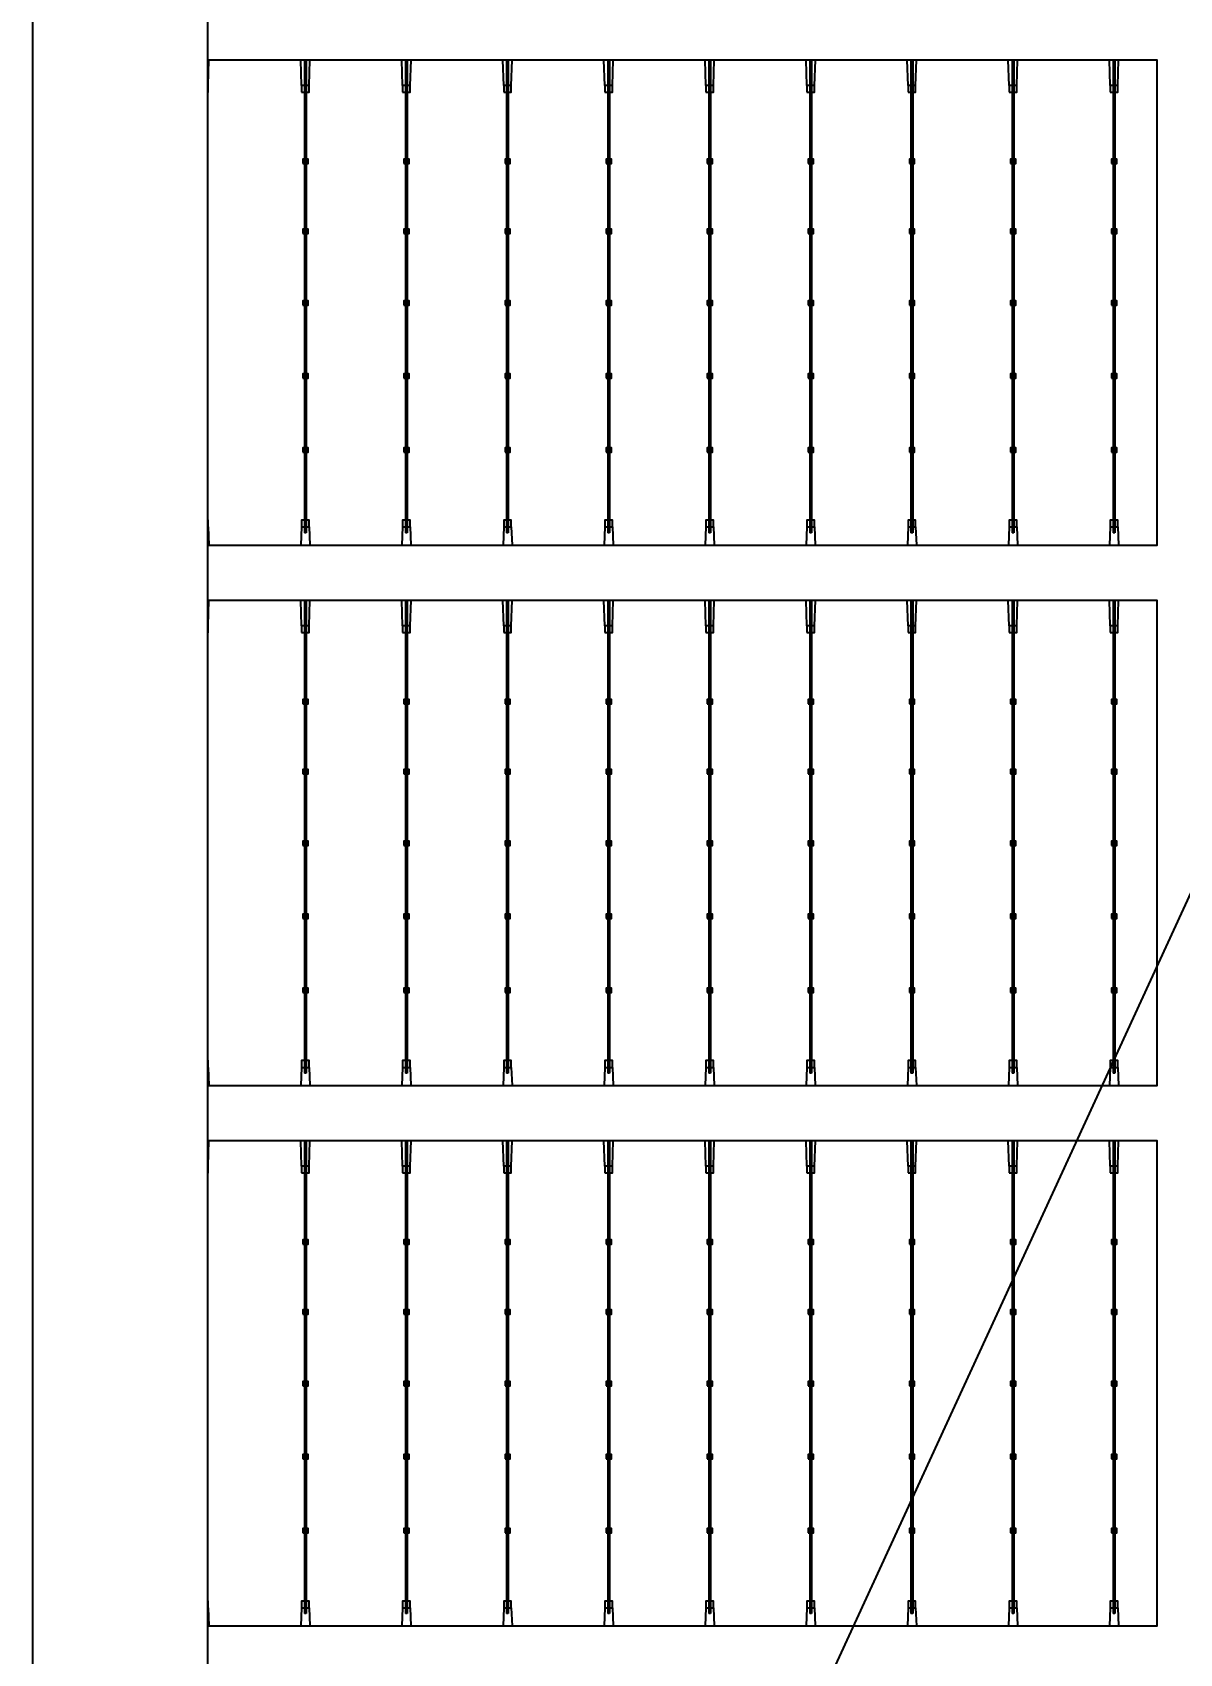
# Model space of a CAD drawing. Header units: millimetres. Extents: x 10297564 to 11610295, y -9287743 to -8409454.
# Drawn here: x 10423427 to 10426165, y -9103410 to -9099539 of the extents above; entities that cross this region are included whole.
import ezdxf

# ---------------------------------------------------------------- set-up
doc = ezdxf.new("R2010")
doc.units = ezdxf.units.MM
doc.header["$LTSCALE"] = 100
doc.layers.add('E1', color=1, linetype='Continuous')
doc.layers.add('Outline', color=5, linetype='Continuous', lineweight=25)
doc.styles.add('HL-S1', font='DotumChe.ttf')
doc.styles.add('MG', font='malgun.ttf')
doc.dimstyles.new('HL-100', dxfattribs={"dimscale": 100, "dimtxt": 3, "dimasz": 4, "dimexe": 2, "dimexo": 2, "dimgap": 1, "dimtad": 1, "dimdec": 0, "dimzin": 0, "dimlunit": 6, "dimtxsty": 'HL-S1', "dimblk": 'DOTSMALL', "dimcen": 4, "dimdle": 2, "dimclrd": 256, "dimclre": 256, "dimclrt": 4, "dimazin": 0, "dimtfac": 1, "dimtdec": 0, "dimtix": 1, "dimtmove": 2, "dimatfit": 3, "dimldrblk": 'DOTSMALL', "dimfxl": 1.5, "dimtolj": 1, "dimtzin": 0, "dimlwd": -1, "dimlwe": -1, "dimarcsym": 0})

# ---------------------------------------------------------------- blocks, each defined once
blk = doc.blocks.new('*D75')
at = {"layer": 'defpoints', "color": 0, "transparency": 16777216}
for p in [(10439230.2, -9073249.8), (10439230.2, -9073249.8), (10423426.7, -9107604.7)]:
    blk.add_point(p, dxfattribs=at)
at = {"layer": 'E1', "color": 1, "transparency": 16777216}
for p, q in [((10439593.6, -9073417), (10439593.6, -9073417)), ((10423593.8, -9107241.3), (10439063, -9073613.2)), ((10423790.1, -9107771.8), (10423790.1, -9107771.8))]:
    blk.add_line(p, q, dxfattribs=at)
for points in [[(10439002.4, -9073585.4), (10439123.6, -9073641.1), (10439230.2, -9073249.8)], [(10423533.3, -9107213.4), (10423654.4, -9107269.1), (10423426.7, -9107604.7)]]:
    blk.add_solid(points, dxfattribs=at)
at = {"layer": 'E1', "color": 7, "transparency": 16777216, "insert": (10430911.1, -9090235.3), "char_height": 500, "attachment_point": 5, "rotation": 65.2972, "style": 'MG'}
blk.add_mtext('\\A1;2711.1', dxfattribs=at)
blk = doc.blocks.new('_DotSmall')
at = {"color": 0, "linetype": 'ByBlock', "const_width": 0.5}
blk.add_lwpolyline([(-0.0625, 0, 1), (0.0625, 0, 1)], format="xyb", close=True, dxfattribs=at)

msp = doc.modelspace()

# ---------------------------------------------------------------- hatches: boundary and pattern name
at = {"true_color": 0x939598}
h = msp.add_hatch(color=252, dxfattribs=at)
h.dxf.hatch_style = 1
h.paths.add_polyline_path([(10424080.1, -9099605.2), (10424076.1, -9099605.2), (10424076.1, -9100733.7), (10424080.1, -9100733.7)])
h = msp.add_hatch(color=252, dxfattribs=at)
h.dxf.hatch_style = 1
h.paths.add_polyline_path([(10424321.4, -9099605.2), (10424317.4, -9099605.2), (10424317.4, -9100733.7), (10424321.4, -9100733.7)])
h = msp.add_hatch(color=252, dxfattribs=at)
h.dxf.hatch_style = 1
h.paths.add_polyline_path([(10424562.7, -9099605.2), (10424558.7, -9099605.2), (10424558.7, -9100733.7), (10424562.7, -9100733.7)])
h = msp.add_hatch(color=252, dxfattribs=at)
h.dxf.hatch_style = 1
h.paths.add_polyline_path([(10424804.1, -9099605.2), (10424800, -9099605.2), (10424800, -9100733.7), (10424804.1, -9100733.7)])
h = msp.add_hatch(color=252, dxfattribs=at)
h.dxf.hatch_style = 1
h.paths.add_polyline_path([(10425045.4, -9099605.2), (10425041.3, -9099605.2), (10425041.3, -9100733.7), (10425045.4, -9100733.7)])
h = msp.add_hatch(color=252, dxfattribs=at)
h.dxf.hatch_style = 1
h.paths.add_polyline_path([(10425286.7, -9099605.2), (10425282.6, -9099605.2), (10425282.6, -9100733.7), (10425286.7, -9100733.7)])
h = msp.add_hatch(color=252, dxfattribs=at)
h.dxf.hatch_style = 1
h.paths.add_polyline_path([(10425528, -9099605.2), (10425523.9, -9099605.2), (10425523.9, -9100733.7), (10425528, -9100733.7)])
h = msp.add_hatch(color=252, dxfattribs=at)
h.dxf.hatch_style = 1
h.paths.add_polyline_path([(10425769.3, -9099605.2), (10425765.2, -9099605.2), (10425765.2, -9100733.7), (10425769.3, -9100733.7)])
h = msp.add_hatch(color=252, dxfattribs=at)
h.dxf.hatch_style = 1
h.paths.add_polyline_path([(10426010.6, -9099605.2), (10426006.5, -9099605.2), (10426006.5, -9100733.7), (10426010.6, -9100733.7)])
h = msp.add_hatch(color=252, dxfattribs=at)
h.dxf.hatch_style = 1
h.paths.add_polyline_path([(10424080.1, -9100895.5), (10424076.1, -9100895.5), (10424076.1, -9102023.9), (10424080.1, -9102023.9)])
h = msp.add_hatch(color=252, dxfattribs=at)
h.dxf.hatch_style = 1
h.paths.add_polyline_path([(10424321.4, -9100895.5), (10424317.4, -9100895.5), (10424317.4, -9102023.9), (10424321.4, -9102023.9)])
h = msp.add_hatch(color=252, dxfattribs=at)
h.dxf.hatch_style = 1
h.paths.add_polyline_path([(10424562.7, -9100895.5), (10424558.7, -9100895.5), (10424558.7, -9102023.9), (10424562.7, -9102023.9)])
h = msp.add_hatch(color=252, dxfattribs=at)
h.dxf.hatch_style = 1
h.paths.add_polyline_path([(10424804.1, -9100895.5), (10424800, -9100895.5), (10424800, -9102023.9), (10424804.1, -9102023.9)])
h = msp.add_hatch(color=252, dxfattribs=at)
h.dxf.hatch_style = 1
h.paths.add_polyline_path([(10425045.4, -9100895.5), (10425041.3, -9100895.5), (10425041.3, -9102023.9), (10425045.4, -9102023.9)])
h = msp.add_hatch(color=252, dxfattribs=at)
h.dxf.hatch_style = 1
h.paths.add_polyline_path([(10425286.7, -9100895.5), (10425282.6, -9100895.5), (10425282.6, -9102023.9), (10425286.7, -9102023.9)])
h = msp.add_hatch(color=252, dxfattribs=at)
h.dxf.hatch_style = 1
h.paths.add_polyline_path([(10425528, -9100895.5), (10425523.9, -9100895.5), (10425523.9, -9102023.9), (10425528, -9102023.9)])
h = msp.add_hatch(color=252, dxfattribs=at)
h.dxf.hatch_style = 1
h.paths.add_polyline_path([(10425769.3, -9100895.5), (10425765.2, -9100895.5), (10425765.2, -9102023.9), (10425769.3, -9102023.9)])
h = msp.add_hatch(color=252, dxfattribs=at)
h.dxf.hatch_style = 1
h.paths.add_polyline_path([(10426010.6, -9100895.5), (10426006.5, -9100895.5), (10426006.5, -9102023.9), (10426010.6, -9102023.9)])
h = msp.add_hatch(color=252, dxfattribs=at)
h.dxf.hatch_style = 1
h.paths.add_polyline_path([(10424080.1, -9102185.7), (10424076.1, -9102185.7), (10424076.1, -9103314.1), (10424080.1, -9103314.1)])
h = msp.add_hatch(color=252, dxfattribs=at)
h.dxf.hatch_style = 1
h.paths.add_polyline_path([(10424321.4, -9102185.7), (10424317.4, -9102185.7), (10424317.4, -9103314.1), (10424321.4, -9103314.1)])
h = msp.add_hatch(color=252, dxfattribs=at)
h.dxf.hatch_style = 1
h.paths.add_polyline_path([(10424562.7, -9102185.7), (10424558.7, -9102185.7), (10424558.7, -9103314.1), (10424562.7, -9103314.1)])
h = msp.add_hatch(color=252, dxfattribs=at)
h.dxf.hatch_style = 1
h.paths.add_polyline_path([(10424804.1, -9102185.7), (10424800, -9102185.7), (10424800, -9103314.1), (10424804.1, -9103314.1)])
h = msp.add_hatch(color=252, dxfattribs=at)
h.dxf.hatch_style = 1
h.paths.add_polyline_path([(10425045.4, -9102185.7), (10425041.3, -9102185.7), (10425041.3, -9103314.1), (10425045.4, -9103314.1)])
h = msp.add_hatch(color=252, dxfattribs=at)
h.dxf.hatch_style = 1
h.paths.add_polyline_path([(10425286.7, -9102185.7), (10425282.6, -9102185.7), (10425282.6, -9103314.1), (10425286.7, -9103314.1)])
h = msp.add_hatch(color=252, dxfattribs=at)
h.dxf.hatch_style = 1
h.paths.add_polyline_path([(10425528, -9102185.7), (10425523.9, -9102185.7), (10425523.9, -9103314.1), (10425528, -9103314.1)])
h = msp.add_hatch(color=252, dxfattribs=at)
h.dxf.hatch_style = 1
h.paths.add_polyline_path([(10425769.3, -9102185.7), (10425765.2, -9102185.7), (10425765.2, -9103314.1), (10425769.3, -9103314.1)])
h = msp.add_hatch(color=252, dxfattribs=at)
h.dxf.hatch_style = 1
h.paths.add_polyline_path([(10426010.6, -9102185.7), (10426006.5, -9102185.7), (10426006.5, -9103314.1), (10426010.6, -9103314.1)])

# ---------------------------------------------------------------- linework, layer by layer
for p, q in [((10423426.7, -9073235.9), (10423426.7, -9107604.7)), ((10423845.1, -9106731.9), (10423845.1, -9074108.7)), ((10423845.9, -9099665.5), (10423847.8, -9099605.2)), ((10424069, -9099665.5), (10424067.1, -9099605.2)), ((10424076.1, -9099605.2), (10424076.1, -9100733.7)), ((10424080.1, -9099605.2), (10424080.1, -9100733.7)), ((10424087.2, -9099665.5), (10424089.1, -9099605.2)), ((10424310.4, -9099665.5), (10424308.4, -9099605.2)), ((10424317.4, -9099605.2), (10424317.4, -9100733.7)), ((10424321.4, -9099605.2), (10424321.4, -9100733.7)), ((10424328.5, -9099665.5), (10424330.5, -9099605.2)), ((10424551.7, -9099665.5), (10424549.7, -9099605.2)), ((10424558.7, -9099605.2), (10424558.7, -9100733.7)), ((10424562.7, -9099605.2), (10424562.7, -9100733.7)), ((10424569.8, -9099665.5), (10424571.8, -9099605.2)), ((10424793, -9099665.5), (10424791, -9099605.2)), ((10424800, -9099605.2), (10424800, -9100733.7)), ((10424804.1, -9099605.2), (10424804.1, -9100733.7)), ((10424811.1, -9099665.5), (10424813.1, -9099605.2)), ((10425034.3, -9099665.5), (10425032.3, -9099605.2)), ((10425041.3, -9099605.2), (10425041.3, -9100733.7)), ((10425045.4, -9099605.2), (10425045.4, -9100733.7)), ((10425052.4, -9099665.5), (10425054.4, -9099605.2)), ((10425275.6, -9099665.5), (10425273.6, -9099605.2)), ((10425282.6, -9099605.2), (10425282.6, -9100733.7)), ((10425286.7, -9099605.2), (10425286.7, -9100733.7)), ((10425293.7, -9099665.5), (10425295.7, -9099605.2)), ((10425516.9, -9099665.5), (10425514.9, -9099605.2)), ((10425523.9, -9099605.2), (10425523.9, -9100733.7)), ((10425528, -9099605.2), (10425528, -9100733.7)), ((10425535, -9099665.5), (10425537, -9099605.2)), ((10425758.2, -9099665.5), (10425756.2, -9099605.2)), ((10425765.2, -9099605.2), (10425765.2, -9100733.7)), ((10425769.3, -9099605.2), (10425769.3, -9100733.7)), ((10425776.3, -9099665.5), (10425778.3, -9099605.2)), ((10425999.5, -9099665.5), (10425997.5, -9099605.2)), ((10426006.5, -9099605.2), (10426006.5, -9100733.7)), ((10426010.6, -9099605.2), (10426010.6, -9100733.7)), ((10426017.6, -9099665.5), (10426019.6, -9099605.2)), ((10424077.7, -9099666.2), (10424077.7, -9100008.5)), ((10424078.5, -9099666.2), (10424078.5, -9100008.5)), ((10424319, -9099666.2), (10424319, -9100179.8)), ((10424319.8, -9099666.2), (10424319.8, -9100179.8)), ((10424560.3, -9099666.2), (10424560.3, -9100179.8)), ((10424561.1, -9099666.2), (10424561.1, -9100179.8)), ((10424801.6, -9099666.2), (10424801.6, -9100179.8)), ((10424802.5, -9099666.2), (10424802.5, -9100179.8)), ((10425042.9, -9099666.2), (10425042.9, -9100179.8)), ((10425043.8, -9099666.2), (10425043.8, -9100179.8)), ((10425284.2, -9099666.2), (10425284.2, -9100179.8)), ((10425285.1, -9099666.2), (10425285.1, -9100179.8)), ((10425525.5, -9099666.2), (10425525.5, -9100179.8)), ((10425526.4, -9099666.2), (10425526.4, -9100179.8)), ((10425766.8, -9099666.2), (10425766.8, -9100179.8)), ((10425767.7, -9099666.2), (10425767.7, -9100179.8)), ((10426008.1, -9099666.2), (10426008.1, -9100179.8)), ((10426009, -9099666.2), (10426009, -9100179.8)), ((10424077.7, -9100019), (10424077.7, -9100179.8)), ((10424078.5, -9100019), (10424078.5, -9100179.8)), ((10424077.7, -9100190.3), (10424077.7, -9100530.8)), ((10424078.5, -9100190.3), (10424078.5, -9100530.8)), ((10424319, -9100190.3), (10424319, -9100530.8)), ((10424319.8, -9100190.3), (10424319.8, -9100530.8)), ((10424560.3, -9100190.3), (10424560.3, -9100530.8)), ((10424561.1, -9100190.3), (10424561.1, -9100530.8)), ((10424801.6, -9100190.3), (10424801.6, -9100530.8)), ((10424802.5, -9100190.3), (10424802.5, -9100530.8)), ((10425042.9, -9100190.3), (10425042.9, -9100530.8)), ((10425043.8, -9100190.3), (10425043.8, -9100530.8)), ((10425284.2, -9100190.3), (10425284.2, -9100530.8)), ((10425285.1, -9100190.3), (10425285.1, -9100530.8)), ((10425525.5, -9100190.3), (10425525.5, -9100530.8)), ((10425526.4, -9100190.3), (10425526.4, -9100530.8)), ((10425766.8, -9100190.3), (10425766.8, -9100530.8)), ((10425767.7, -9100190.3), (10425767.7, -9100530.8)), ((10426008.1, -9100190.3), (10426008.1, -9100530.8)), ((10426009, -9100190.3), (10426009, -9100530.8)), ((10424077.7, -9100541.2), (10424077.7, -9100703.7)), ((10424078.5, -9100541.2), (10424078.5, -9100703.7)), ((10424319, -9100541.2), (10424319, -9100703.7)), ((10424319.8, -9100541.2), (10424319.8, -9100703.7)), ((10424560.3, -9100541.2), (10424560.3, -9100703.7)), ((10424561.1, -9100541.2), (10424561.1, -9100703.7)), ((10424801.6, -9100541.2), (10424801.6, -9100703.7)), ((10424802.5, -9100541.2), (10424802.5, -9100703.7)), ((10425042.9, -9100541.2), (10425042.9, -9100703.7)), ((10425043.8, -9100541.2), (10425043.8, -9100703.7)), ((10425284.2, -9100541.2), (10425284.2, -9100703.7)), ((10425285.1, -9100541.2), (10425285.1, -9100703.7)), ((10425525.5, -9100541.2), (10425525.5, -9100703.7)), ((10425526.4, -9100541.2), (10425526.4, -9100703.7)), ((10425766.8, -9100541.2), (10425766.8, -9100703.7)), ((10425767.7, -9100541.2), (10425767.7, -9100703.7)), ((10426008.1, -9100541.2), (10426008.1, -9100703.7)), ((10426009, -9100541.2), (10426009, -9100703.7)), ((10423845.9, -9100719.8), (10423847.6, -9100763)), ((10424069, -9100719.8), (10424067.4, -9100763)), ((10424087.2, -9100719.8), (10424088.9, -9100763)), ((10424310.4, -9100719.8), (10424308.7, -9100763)), ((10424328.5, -9100719.8), (10424330.2, -9100763)), ((10424551.7, -9100719.8), (10424550, -9100763)), ((10424569.8, -9100719.8), (10424571.5, -9100763)), ((10424793, -9100719.8), (10424791.3, -9100763)), ((10424811.1, -9100719.8), (10424812.8, -9100763)), ((10425034.3, -9100719.8), (10425032.6, -9100763)), ((10425052.4, -9100719.8), (10425054.1, -9100763)), ((10425275.6, -9100719.8), (10425273.9, -9100763)), ((10425293.7, -9100719.8), (10425295.4, -9100763)), ((10425516.9, -9100719.8), (10425515.2, -9100763)), ((10425535, -9100719.8), (10425536.7, -9100763)), ((10425758.2, -9100719.8), (10425756.5, -9100763)), ((10425776.3, -9100719.8), (10425778, -9100763)), ((10425999.5, -9100719.8), (10425997.8, -9100763)), ((10426017.6, -9100719.8), (10426019.3, -9100763)), ((10424080.1, -9100733.7), (10424076.1, -9100733.7)), ((10424321.4, -9100733.7), (10424317.4, -9100733.7)), ((10424562.7, -9100733.7), (10424558.7, -9100733.7)), ((10424804.1, -9100733.7), (10424800, -9100733.7)), ((10425045.4, -9100733.7), (10425041.3, -9100733.7)), ((10425286.7, -9100733.7), (10425282.6, -9100733.7)), ((10425528, -9100733.7), (10425523.9, -9100733.7)), ((10425769.3, -9100733.7), (10425765.2, -9100733.7)), ((10426010.6, -9100733.7), (10426006.5, -9100733.7)), ((10423845.9, -9100955.8), (10423847.8, -9100895.5)), ((10424069, -9100955.8), (10424067.1, -9100895.5)), ((10424076.1, -9100895.5), (10424076.1, -9102023.9)), ((10424080.1, -9100895.5), (10424080.1, -9102023.9)), ((10424087.2, -9100955.8), (10424089.1, -9100895.5)), ((10424310.4, -9100955.8), (10424308.4, -9100895.5)), ((10424317.4, -9100895.5), (10424317.4, -9102023.9)), ((10424321.4, -9100895.5), (10424321.4, -9102023.9)), ((10424328.5, -9100955.8), (10424330.5, -9100895.5)), ((10424551.7, -9100955.8), (10424549.7, -9100895.5)), ((10424558.7, -9100895.5), (10424558.7, -9102023.9)), ((10424562.7, -9100895.5), (10424562.7, -9102023.9)), ((10424569.8, -9100955.8), (10424571.8, -9100895.5)), ((10424793, -9100955.8), (10424791, -9100895.5)), ((10424800, -9100895.5), (10424800, -9102023.9)), ((10424804.1, -9100895.5), (10424804.1, -9102023.9)), ((10424811.1, -9100955.8), (10424813.1, -9100895.5)), ((10425034.3, -9100955.8), (10425032.3, -9100895.5)), ((10425041.3, -9100895.5), (10425041.3, -9102023.9)), ((10425045.4, -9100895.5), (10425045.4, -9102023.9)), ((10425052.4, -9100955.8), (10425054.4, -9100895.5)), ((10425275.6, -9100955.8), (10425273.6, -9100895.5)), ((10425282.6, -9100895.5), (10425282.6, -9102023.9)), ((10425286.7, -9100895.5), (10425286.7, -9102023.9)), ((10425293.7, -9100955.8), (10425295.7, -9100895.5)), ((10425516.9, -9100955.8), (10425514.9, -9100895.5)), ((10425523.9, -9100895.5), (10425523.9, -9102023.9)), ((10425528, -9100895.5), (10425528, -9102023.9)), ((10425535, -9100955.8), (10425537, -9100895.5)), ((10425758.2, -9100955.8), (10425756.2, -9100895.5)), ((10425765.2, -9100895.5), (10425765.2, -9102023.9)), ((10425769.3, -9100895.5), (10425769.3, -9102023.9)), ((10425776.3, -9100955.8), (10425778.3, -9100895.5)), ((10425999.5, -9100955.8), (10425997.5, -9100895.5)), ((10426006.5, -9100895.5), (10426006.5, -9102023.9)), ((10426010.6, -9100895.5), (10426010.6, -9102023.9)), ((10426017.6, -9100955.8), (10426019.6, -9100895.5)), ((10424077.7, -9100956.5), (10424077.7, -9101298.7)), ((10424078.5, -9100956.5), (10424078.5, -9101298.7)), ((10424319, -9100956.5), (10424319, -9101470)), ((10424319.8, -9100956.5), (10424319.8, -9101470)), ((10424560.3, -9100956.5), (10424560.3, -9101470)), ((10424561.1, -9100956.5), (10424561.1, -9101470)), ((10424801.6, -9100956.5), (10424801.6, -9101470)), ((10424802.5, -9100956.5), (10424802.5, -9101470)), ((10425042.9, -9100956.5), (10425042.9, -9101470)), ((10425043.8, -9100956.5), (10425043.8, -9101470)), ((10425284.2, -9100956.5), (10425284.2, -9101470)), ((10425285.1, -9100956.5), (10425285.1, -9101470)), ((10425525.5, -9100956.5), (10425525.5, -9101470)), ((10425526.4, -9100956.5), (10425526.4, -9101470)), ((10425766.8, -9100956.5), (10425766.8, -9101470)), ((10425767.7, -9100956.5), (10425767.7, -9101470)), ((10426008.1, -9100956.5), (10426008.1, -9101470)), ((10426009, -9100956.5), (10426009, -9101470)), ((10424077.7, -9101309.2), (10424077.7, -9101470)), ((10424078.5, -9101309.2), (10424078.5, -9101470)), ((10424077.7, -9101480.5), (10424077.7, -9101821)), ((10424078.5, -9101480.5), (10424078.5, -9101821)), ((10424319, -9101480.5), (10424319, -9101821)), ((10424319.8, -9101480.5), (10424319.8, -9101821)), ((10424560.3, -9101480.5), (10424560.3, -9101821)), ((10424561.1, -9101480.5), (10424561.1, -9101821)), ((10424801.6, -9101480.5), (10424801.6, -9101821)), ((10424802.5, -9101480.5), (10424802.5, -9101821)), ((10425042.9, -9101480.5), (10425042.9, -9101821)), ((10425043.8, -9101480.5), (10425043.8, -9101821)), ((10425284.2, -9101480.5), (10425284.2, -9101821)), ((10425285.1, -9101480.5), (10425285.1, -9101821)), ((10425525.5, -9101480.5), (10425525.5, -9101821)), ((10425526.4, -9101480.5), (10425526.4, -9101821)), ((10425766.8, -9101480.5), (10425766.8, -9101821)), ((10425767.7, -9101480.5), (10425767.7, -9101821)), ((10426008.1, -9101480.5), (10426008.1, -9101821)), ((10426009, -9101480.5), (10426009, -9101821)), ((10424077.7, -9101831.4), (10424077.7, -9101993.9)), ((10424078.5, -9101831.4), (10424078.5, -9101993.9)), ((10424319, -9101831.4), (10424319, -9101993.9)), ((10424319.8, -9101831.4), (10424319.8, -9101993.9)), ((10424560.3, -9101831.4), (10424560.3, -9101993.9)), ((10424561.1, -9101831.4), (10424561.1, -9101993.9)), ((10424801.6, -9101831.4), (10424801.6, -9101993.9)), ((10424802.5, -9101831.4), (10424802.5, -9101993.9)), ((10425042.9, -9101831.4), (10425042.9, -9101993.9)), ((10425043.8, -9101831.4), (10425043.8, -9101993.9)), ((10425284.2, -9101831.4), (10425284.2, -9101993.9)), ((10425285.1, -9101831.4), (10425285.1, -9101993.9)), ((10425525.5, -9101831.4), (10425525.5, -9101993.9)), ((10425526.4, -9101831.4), (10425526.4, -9101993.9)), ((10425766.8, -9101831.4), (10425766.8, -9101993.9)), ((10425767.7, -9101831.4), (10425767.7, -9101993.9)), ((10426008.1, -9101831.4), (10426008.1, -9101993.9)), ((10426009, -9101831.4), (10426009, -9101993.9)), ((10423845.9, -9102010), (10423847.6, -9102053.2)), ((10424069, -9102010), (10424067.4, -9102053.2)), ((10424080.1, -9102023.9), (10424076.1, -9102023.9)), ((10424087.2, -9102010), (10424088.9, -9102053.2)), ((10424310.4, -9102010), (10424308.7, -9102053.2)), ((10424321.4, -9102023.9), (10424317.4, -9102023.9)), ((10424328.5, -9102010), (10424330.2, -9102053.2)), ((10424551.7, -9102010), (10424550, -9102053.2)), ((10424562.7, -9102023.9), (10424558.7, -9102023.9)), ((10424569.8, -9102010), (10424571.5, -9102053.2)), ((10424793, -9102010), (10424791.3, -9102053.2)), ((10424804.1, -9102023.9), (10424800, -9102023.9)), ((10424811.1, -9102010), (10424812.8, -9102053.2)), ((10425034.3, -9102010), (10425032.6, -9102053.2)), ((10425045.4, -9102023.9), (10425041.3, -9102023.9)), ((10425052.4, -9102010), (10425054.1, -9102053.2)), ((10425275.6, -9102010), (10425273.9, -9102053.2)), ((10425286.7, -9102023.9), (10425282.6, -9102023.9)), ((10425293.7, -9102010), (10425295.4, -9102053.2)), ((10425516.9, -9102010), (10425515.2, -9102053.2)), ((10425528, -9102023.9), (10425523.9, -9102023.9)), ((10425535, -9102010), (10425536.7, -9102053.2)), ((10425758.2, -9102010), (10425756.5, -9102053.2)), ((10425769.3, -9102023.9), (10425765.2, -9102023.9)), ((10425776.3, -9102010), (10425778, -9102053.2)), ((10425999.5, -9102010), (10425997.8, -9102053.2)), ((10426010.6, -9102023.9), (10426006.5, -9102023.9)), ((10426017.6, -9102010), (10426019.3, -9102053.2)), ((10423845.9, -9102246), (10423847.8, -9102185.7)), ((10424069, -9102246), (10424067.1, -9102185.7)), ((10424076.1, -9102185.7), (10424076.1, -9103314.1)), ((10424080.1, -9102185.7), (10424080.1, -9103314.1)), ((10424087.2, -9102246), (10424089.1, -9102185.7)), ((10424310.4, -9102246), (10424308.4, -9102185.7)), ((10424317.4, -9102185.7), (10424317.4, -9103314.1)), ((10424321.4, -9102185.7), (10424321.4, -9103314.1)), ((10424328.5, -9102246), (10424330.5, -9102185.7)), ((10424551.7, -9102246), (10424549.7, -9102185.7)), ((10424558.7, -9102185.7), (10424558.7, -9103314.1)), ((10424562.7, -9102185.7), (10424562.7, -9103314.1)), ((10424569.8, -9102246), (10424571.8, -9102185.7)), ((10424793, -9102246), (10424791, -9102185.7)), ((10424800, -9102185.7), (10424800, -9103314.1)), ((10424804.1, -9102185.7), (10424804.1, -9103314.1)), ((10424811.1, -9102246), (10424813.1, -9102185.7)), ((10425034.3, -9102246), (10425032.3, -9102185.7)), ((10425041.3, -9102185.7), (10425041.3, -9103314.1)), ((10425045.4, -9102185.7), (10425045.4, -9103314.1)), ((10425052.4, -9102246), (10425054.4, -9102185.7)), ((10425275.6, -9102246), (10425273.6, -9102185.7)), ((10425282.6, -9102185.7), (10425282.6, -9103314.1)), ((10425286.7, -9102185.7), (10425286.7, -9103314.1)), ((10425293.7, -9102246), (10425295.7, -9102185.7)), ((10425516.9, -9102246), (10425514.9, -9102185.7)), ((10425523.9, -9102185.7), (10425523.9, -9103314.1)), ((10425528, -9102185.7), (10425528, -9103314.1)), ((10425535, -9102246), (10425537, -9102185.7)), ((10425758.2, -9102246), (10425756.2, -9102185.7)), ((10425765.2, -9102185.7), (10425765.2, -9103314.1)), ((10425769.3, -9102185.7), (10425769.3, -9103314.1)), ((10425776.3, -9102246), (10425778.3, -9102185.7)), ((10425999.5, -9102246), (10425997.5, -9102185.7)), ((10426006.5, -9102185.7), (10426006.5, -9103314.1)), ((10426010.6, -9102185.7), (10426010.6, -9103314.1)), ((10426017.6, -9102246), (10426019.6, -9102185.7)), ((10424077.7, -9102246.7), (10424077.7, -9102589)), ((10424078.5, -9102246.7), (10424078.5, -9102589)), ((10424319, -9102246.7), (10424319, -9102760.3)), ((10424319.8, -9102246.7), (10424319.8, -9102760.3)), ((10424560.3, -9102246.7), (10424560.3, -9102760.3)), ((10424561.1, -9102246.7), (10424561.1, -9102760.3)), ((10424801.6, -9102246.7), (10424801.6, -9102760.3)), ((10424802.5, -9102246.7), (10424802.5, -9102760.3)), ((10425042.9, -9102246.7), (10425042.9, -9102760.3)), ((10425043.8, -9102246.7), (10425043.8, -9102760.3)), ((10425284.2, -9102246.7), (10425284.2, -9102760.3)), ((10425285.1, -9102246.7), (10425285.1, -9102760.3)), ((10425525.5, -9102246.7), (10425525.5, -9102760.3)), ((10425526.4, -9102246.7), (10425526.4, -9102760.3)), ((10425766.8, -9102246.7), (10425766.8, -9102760.3)), ((10425767.7, -9102246.7), (10425767.7, -9102760.3)), ((10426008.1, -9102246.7), (10426008.1, -9102760.3)), ((10426009, -9102246.7), (10426009, -9102760.3)), ((10424077.7, -9102599.4), (10424077.7, -9102760.3)), ((10424078.5, -9102599.4), (10424078.5, -9102760.3)), ((10424077.7, -9102770.7), (10424077.7, -9103111.2)), ((10424078.5, -9102770.7), (10424078.5, -9103111.2)), ((10424319, -9102770.7), (10424319, -9103111.2)), ((10424319.8, -9102770.7), (10424319.8, -9103111.2)), ((10424560.3, -9102770.7), (10424560.3, -9103111.2)), ((10424561.1, -9102770.7), (10424561.1, -9103111.2)), ((10424801.6, -9102770.7), (10424801.6, -9103111.2)), ((10424802.5, -9102770.7), (10424802.5, -9103111.2)), ((10425042.9, -9102770.7), (10425042.9, -9103111.2)), ((10425043.8, -9102770.7), (10425043.8, -9103111.2)), ((10425284.2, -9102770.7), (10425284.2, -9103111.2)), ((10425285.1, -9102770.7), (10425285.1, -9103111.2)), ((10425525.5, -9102770.7), (10425525.5, -9103111.2)), ((10425526.4, -9102770.7), (10425526.4, -9103111.2)), ((10425766.8, -9102770.7), (10425766.8, -9103111.2)), ((10425767.7, -9102770.7), (10425767.7, -9103111.2)), ((10426008.1, -9102770.7), (10426008.1, -9103111.2)), ((10426009, -9102770.7), (10426009, -9103111.2)), ((10424077.7, -9103121.7), (10424077.7, -9103284.2)), ((10424078.5, -9103121.7), (10424078.5, -9103284.2)), ((10424319, -9103121.7), (10424319, -9103284.2)), ((10424319.8, -9103121.7), (10424319.8, -9103284.2)), ((10424560.3, -9103121.7), (10424560.3, -9103284.2)), ((10424561.1, -9103121.7), (10424561.1, -9103284.2)), ((10424801.6, -9103121.7), (10424801.6, -9103284.2)), ((10424802.5, -9103121.7), (10424802.5, -9103284.2)), ((10425042.9, -9103121.7), (10425042.9, -9103284.2)), ((10425043.8, -9103121.7), (10425043.8, -9103284.2)), ((10425284.2, -9103121.7), (10425284.2, -9103284.2)), ((10425285.1, -9103121.7), (10425285.1, -9103284.2)), ((10425525.5, -9103121.7), (10425525.5, -9103284.2)), ((10425526.4, -9103121.7), (10425526.4, -9103284.2)), ((10425766.8, -9103121.7), (10425766.8, -9103284.2)), ((10425767.7, -9103121.7), (10425767.7, -9103284.2)), ((10426008.1, -9103121.7), (10426008.1, -9103284.2)), ((10426009, -9103121.7), (10426009, -9103284.2)), ((10423845.9, -9103300.2), (10423847.6, -9103343.4)), ((10424069, -9103300.2), (10424067.4, -9103343.4)), ((10424080.1, -9103314.1), (10424076.1, -9103314.1)), ((10424087.2, -9103300.2), (10424088.9, -9103343.4)), ((10424310.4, -9103300.2), (10424308.7, -9103343.4)), ((10424321.4, -9103314.1), (10424317.4, -9103314.1)), ((10424328.5, -9103300.2), (10424330.2, -9103343.4)), ((10424551.7, -9103300.2), (10424550, -9103343.4)), ((10424562.7, -9103314.1), (10424558.7, -9103314.1)), ((10424569.8, -9103300.2), (10424571.5, -9103343.4)), ((10424793, -9103300.2), (10424791.3, -9103343.4)), ((10424804.1, -9103314.1), (10424800, -9103314.1)), ((10424811.1, -9103300.2), (10424812.8, -9103343.4)), ((10425034.3, -9103300.2), (10425032.6, -9103343.4)), ((10425045.4, -9103314.1), (10425041.3, -9103314.1)), ((10425052.4, -9103300.2), (10425054.1, -9103343.4)), ((10425275.6, -9103300.2), (10425273.9, -9103343.4)), ((10425286.7, -9103314.1), (10425282.6, -9103314.1)), ((10425293.7, -9103300.2), (10425295.4, -9103343.4)), ((10425516.9, -9103300.2), (10425515.2, -9103343.4)), ((10425528, -9103314.1), (10425523.9, -9103314.1)), ((10425535, -9103300.2), (10425536.7, -9103343.4)), ((10425758.2, -9103300.2), (10425756.5, -9103343.4)), ((10425769.3, -9103314.1), (10425765.2, -9103314.1)), ((10425776.3, -9103300.2), (10425778, -9103343.4)), ((10425999.5, -9103300.2), (10425997.8, -9103343.4)), ((10426010.6, -9103314.1), (10426006.5, -9103314.1)), ((10426017.6, -9103300.2), (10426019.3, -9103343.4))]:
    msp.add_line(p, q)
at = {"color": 4}
for points in [[(10423845.1, -9099681.6), (10423845.9, -9099681.6), (10423845.9, -9099665.5), (10423845.1, -9099665.5)], [(10423845.1, -9100719.8), (10423845.9, -9100719.8), (10423845.9, -9100703.7), (10423845.1, -9100703.7)], [(10423845.1, -9100971.8), (10423845.9, -9100971.8), (10423845.9, -9100955.8), (10423845.1, -9100955.8)], [(10423845.1, -9102010), (10423845.9, -9102010), (10423845.9, -9101993.9), (10423845.1, -9101993.9)], [(10423845.1, -9102262), (10423845.9, -9102262), (10423845.9, -9102246), (10423845.1, -9102246)], [(10423845.1, -9103300.2), (10423845.9, -9103300.2), (10423845.9, -9103284.2), (10423845.1, -9103284.2)]]:
    msp.add_lwpolyline(points, dxfattribs=at)
for points in [[(10424069, -9099681.6), (10424087.2, -9099681.6), (10424087.2, -9099665.5), (10424069, -9099665.5)], [(10424310.4, -9099681.6), (10424328.5, -9099681.6), (10424328.5, -9099665.5), (10424310.4, -9099665.5)], [(10424551.7, -9099681.6), (10424569.8, -9099681.6), (10424569.8, -9099665.5), (10424551.7, -9099665.5)], [(10424793, -9099681.6), (10424811.1, -9099681.6), (10424811.1, -9099665.5), (10424793, -9099665.5)], [(10425034.3, -9099681.6), (10425052.4, -9099681.6), (10425052.4, -9099665.5), (10425034.3, -9099665.5)], [(10425275.6, -9099681.6), (10425293.7, -9099681.6), (10425293.7, -9099665.5), (10425275.6, -9099665.5)], [(10425516.9, -9099681.6), (10425535, -9099681.6), (10425535, -9099665.5), (10425516.9, -9099665.5)], [(10425758.2, -9099681.6), (10425776.3, -9099681.6), (10425776.3, -9099665.5), (10425758.2, -9099665.5)], [(10425999.5, -9099681.6), (10426017.6, -9099681.6), (10426017.6, -9099665.5), (10425999.5, -9099665.5)], [(10424072.2, -9099851.9), (10424084.7, -9099851.9), (10424084.7, -9099841.4), (10424072.2, -9099841.4)], [(10424313.5, -9099851.9), (10424326, -9099851.9), (10424326, -9099841.4), (10424313.5, -9099841.4)], [(10424554.8, -9099851.9), (10424567.4, -9099851.9), (10424567.4, -9099841.4), (10424554.8, -9099841.4)], [(10424796.1, -9099851.9), (10424808.7, -9099851.9), (10424808.7, -9099841.4), (10424796.1, -9099841.4)], [(10425037.4, -9099851.9), (10425050, -9099851.9), (10425050, -9099841.4), (10425037.4, -9099841.4)], [(10425278.7, -9099851.9), (10425291.3, -9099851.9), (10425291.3, -9099841.4), (10425278.7, -9099841.4)], [(10425520, -9099851.9), (10425532.6, -9099851.9), (10425532.6, -9099841.4), (10425520, -9099841.4)], [(10425761.3, -9099851.9), (10425773.9, -9099851.9), (10425773.9, -9099841.4), (10425761.3, -9099841.4)], [(10426002.6, -9099851.9), (10426015.2, -9099851.9), (10426015.2, -9099841.4), (10426002.6, -9099841.4)], [(10424072.2, -9100019), (10424084.7, -9100019), (10424084.7, -9100008.5), (10424072.2, -9100008.5)], [(10424313.5, -9100019), (10424326, -9100019), (10424326, -9100008.5), (10424313.5, -9100008.5)], [(10424554.8, -9100019), (10424567.4, -9100019), (10424567.4, -9100008.5), (10424554.8, -9100008.5)], [(10424796.1, -9100019), (10424808.7, -9100019), (10424808.7, -9100008.5), (10424796.1, -9100008.5)], [(10425037.4, -9100019), (10425050, -9100019), (10425050, -9100008.5), (10425037.4, -9100008.5)], [(10425278.7, -9100019), (10425291.3, -9100019), (10425291.3, -9100008.5), (10425278.7, -9100008.5)], [(10425520, -9100019), (10425532.6, -9100019), (10425532.6, -9100008.5), (10425520, -9100008.5)], [(10425761.3, -9100019), (10425773.9, -9100019), (10425773.9, -9100008.5), (10425761.3, -9100008.5)], [(10426002.6, -9100019), (10426015.2, -9100019), (10426015.2, -9100008.5), (10426002.6, -9100008.5)], [(10424072.2, -9100190.3), (10424084.7, -9100190.3), (10424084.7, -9100179.8), (10424072.2, -9100179.8)], [(10424313.5, -9100190.3), (10424326, -9100190.3), (10424326, -9100179.8), (10424313.5, -9100179.8)], [(10424554.8, -9100190.3), (10424567.4, -9100190.3), (10424567.4, -9100179.8), (10424554.8, -9100179.8)], [(10424796.1, -9100190.3), (10424808.7, -9100190.3), (10424808.7, -9100179.8), (10424796.1, -9100179.8)], [(10425037.4, -9100190.3), (10425050, -9100190.3), (10425050, -9100179.8), (10425037.4, -9100179.8)], [(10425278.7, -9100190.3), (10425291.3, -9100190.3), (10425291.3, -9100179.8), (10425278.7, -9100179.8)], [(10425520, -9100190.3), (10425532.6, -9100190.3), (10425532.6, -9100179.8), (10425520, -9100179.8)], [(10425761.3, -9100190.3), (10425773.9, -9100190.3), (10425773.9, -9100179.8), (10425761.3, -9100179.8)], [(10426002.6, -9100190.3), (10426015.2, -9100190.3), (10426015.2, -9100179.8), (10426002.6, -9100179.8)], [(10424072.2, -9100364.3), (10424084.7, -9100364.3), (10424084.7, -9100353.9), (10424072.2, -9100353.9)], [(10424313.5, -9100364.3), (10424326, -9100364.3), (10424326, -9100353.9), (10424313.5, -9100353.9)], [(10424554.8, -9100364.3), (10424567.4, -9100364.3), (10424567.4, -9100353.9), (10424554.8, -9100353.9)], [(10424796.1, -9100364.3), (10424808.7, -9100364.3), (10424808.7, -9100353.9), (10424796.1, -9100353.9)], [(10425037.4, -9100364.3), (10425050, -9100364.3), (10425050, -9100353.9), (10425037.4, -9100353.9)], [(10425278.7, -9100364.3), (10425291.3, -9100364.3), (10425291.3, -9100353.9), (10425278.7, -9100353.9)], [(10425520, -9100364.3), (10425532.6, -9100364.3), (10425532.6, -9100353.9), (10425520, -9100353.9)], [(10425761.3, -9100364.3), (10425773.9, -9100364.3), (10425773.9, -9100353.9), (10425761.3, -9100353.9)], [(10426002.6, -9100364.3), (10426015.2, -9100364.3), (10426015.2, -9100353.9), (10426002.6, -9100353.9)], [(10424072.2, -9100541.2), (10424084.7, -9100541.2), (10424084.7, -9100530.8), (10424072.2, -9100530.8)], [(10424313.5, -9100541.2), (10424326, -9100541.2), (10424326, -9100530.8), (10424313.5, -9100530.8)], [(10424554.8, -9100541.2), (10424567.4, -9100541.2), (10424567.4, -9100530.8), (10424554.8, -9100530.8)], [(10424796.1, -9100541.2), (10424808.7, -9100541.2), (10424808.7, -9100530.8), (10424796.1, -9100530.8)], [(10425037.4, -9100541.2), (10425050, -9100541.2), (10425050, -9100530.8), (10425037.4, -9100530.8)], [(10425278.7, -9100541.2), (10425291.3, -9100541.2), (10425291.3, -9100530.8), (10425278.7, -9100530.8)], [(10425520, -9100541.2), (10425532.6, -9100541.2), (10425532.6, -9100530.8), (10425520, -9100530.8)], [(10425761.3, -9100541.2), (10425773.9, -9100541.2), (10425773.9, -9100530.8), (10425761.3, -9100530.8)], [(10426002.6, -9100541.2), (10426015.2, -9100541.2), (10426015.2, -9100530.8), (10426002.6, -9100530.8)], [(10424069, -9100719.8), (10424087.2, -9100719.8), (10424087.2, -9100703.7), (10424069, -9100703.7)], [(10424310.4, -9100719.8), (10424328.5, -9100719.8), (10424328.5, -9100703.7), (10424310.4, -9100703.7)], [(10424551.7, -9100719.8), (10424569.8, -9100719.8), (10424569.8, -9100703.7), (10424551.7, -9100703.7)], [(10424793, -9100719.8), (10424811.1, -9100719.8), (10424811.1, -9100703.7), (10424793, -9100703.7)], [(10425034.3, -9100719.8), (10425052.4, -9100719.8), (10425052.4, -9100703.7), (10425034.3, -9100703.7)], [(10425275.6, -9100719.8), (10425293.7, -9100719.8), (10425293.7, -9100703.7), (10425275.6, -9100703.7)], [(10425516.9, -9100719.8), (10425535, -9100719.8), (10425535, -9100703.7), (10425516.9, -9100703.7)], [(10425758.2, -9100719.8), (10425776.3, -9100719.8), (10425776.3, -9100703.7), (10425758.2, -9100703.7)], [(10425999.5, -9100719.8), (10426017.6, -9100719.8), (10426017.6, -9100703.7), (10425999.5, -9100703.7)], [(10424069, -9100971.8), (10424087.2, -9100971.8), (10424087.2, -9100955.8), (10424069, -9100955.8)], [(10424310.4, -9100971.8), (10424328.5, -9100971.8), (10424328.5, -9100955.8), (10424310.4, -9100955.8)], [(10424551.7, -9100971.8), (10424569.8, -9100971.8), (10424569.8, -9100955.8), (10424551.7, -9100955.8)], [(10424793, -9100971.8), (10424811.1, -9100971.8), (10424811.1, -9100955.8), (10424793, -9100955.8)], [(10425034.3, -9100971.8), (10425052.4, -9100971.8), (10425052.4, -9100955.8), (10425034.3, -9100955.8)], [(10425275.6, -9100971.8), (10425293.7, -9100971.8), (10425293.7, -9100955.8), (10425275.6, -9100955.8)], [(10425516.9, -9100971.8), (10425535, -9100971.8), (10425535, -9100955.8), (10425516.9, -9100955.8)], [(10425758.2, -9100971.8), (10425776.3, -9100971.8), (10425776.3, -9100955.8), (10425758.2, -9100955.8)], [(10425999.5, -9100971.8), (10426017.6, -9100971.8), (10426017.6, -9100955.8), (10425999.5, -9100955.8)], [(10424072.2, -9101142.1), (10424084.7, -9101142.1), (10424084.7, -9101131.6), (10424072.2, -9101131.6)], [(10424313.5, -9101142.1), (10424326, -9101142.1), (10424326, -9101131.6), (10424313.5, -9101131.6)], [(10424554.8, -9101142.1), (10424567.4, -9101142.1), (10424567.4, -9101131.6), (10424554.8, -9101131.6)], [(10424796.1, -9101142.1), (10424808.7, -9101142.1), (10424808.7, -9101131.6), (10424796.1, -9101131.6)], [(10425037.4, -9101142.1), (10425050, -9101142.1), (10425050, -9101131.6), (10425037.4, -9101131.6)], [(10425278.7, -9101142.1), (10425291.3, -9101142.1), (10425291.3, -9101131.6), (10425278.7, -9101131.6)], [(10425520, -9101142.1), (10425532.6, -9101142.1), (10425532.6, -9101131.6), (10425520, -9101131.6)], [(10425761.3, -9101142.1), (10425773.9, -9101142.1), (10425773.9, -9101131.6), (10425761.3, -9101131.6)], [(10426002.6, -9101142.1), (10426015.2, -9101142.1), (10426015.2, -9101131.6), (10426002.6, -9101131.6)], [(10424072.2, -9101309.2), (10424084.7, -9101309.2), (10424084.7, -9101298.7), (10424072.2, -9101298.7)], [(10424313.5, -9101309.2), (10424326, -9101309.2), (10424326, -9101298.7), (10424313.5, -9101298.7)], [(10424554.8, -9101309.2), (10424567.4, -9101309.2), (10424567.4, -9101298.7), (10424554.8, -9101298.7)], [(10424796.1, -9101309.2), (10424808.7, -9101309.2), (10424808.7, -9101298.7), (10424796.1, -9101298.7)], [(10425037.4, -9101309.2), (10425050, -9101309.2), (10425050, -9101298.7), (10425037.4, -9101298.7)], [(10425278.7, -9101309.2), (10425291.3, -9101309.2), (10425291.3, -9101298.7), (10425278.7, -9101298.7)], [(10425520, -9101309.2), (10425532.6, -9101309.2), (10425532.6, -9101298.7), (10425520, -9101298.7)], [(10425761.3, -9101309.2), (10425773.9, -9101309.2), (10425773.9, -9101298.7), (10425761.3, -9101298.7)], [(10426002.6, -9101309.2), (10426015.2, -9101309.2), (10426015.2, -9101298.7), (10426002.6, -9101298.7)], [(10424072.2, -9101480.5), (10424084.7, -9101480.5), (10424084.7, -9101470), (10424072.2, -9101470)], [(10424313.5, -9101480.5), (10424326, -9101480.5), (10424326, -9101470), (10424313.5, -9101470)], [(10424554.8, -9101480.5), (10424567.4, -9101480.5), (10424567.4, -9101470), (10424554.8, -9101470)], [(10424796.1, -9101480.5), (10424808.7, -9101480.5), (10424808.7, -9101470), (10424796.1, -9101470)], [(10425037.4, -9101480.5), (10425050, -9101480.5), (10425050, -9101470), (10425037.4, -9101470)], [(10425278.7, -9101480.5), (10425291.3, -9101480.5), (10425291.3, -9101470), (10425278.7, -9101470)], [(10425520, -9101480.5), (10425532.6, -9101480.5), (10425532.6, -9101470), (10425520, -9101470)], [(10425761.3, -9101480.5), (10425773.9, -9101480.5), (10425773.9, -9101470), (10425761.3, -9101470)], [(10426002.6, -9101480.5), (10426015.2, -9101480.5), (10426015.2, -9101470), (10426002.6, -9101470)], [(10424072.2, -9101654.6), (10424084.7, -9101654.6), (10424084.7, -9101644.1), (10424072.2, -9101644.1)], [(10424313.5, -9101654.6), (10424326, -9101654.6), (10424326, -9101644.1), (10424313.5, -9101644.1)], [(10424554.8, -9101654.6), (10424567.4, -9101654.6), (10424567.4, -9101644.1), (10424554.8, -9101644.1)], [(10424796.1, -9101654.6), (10424808.7, -9101654.6), (10424808.7, -9101644.1), (10424796.1, -9101644.1)], [(10425037.4, -9101654.6), (10425050, -9101654.6), (10425050, -9101644.1), (10425037.4, -9101644.1)], [(10425278.7, -9101654.6), (10425291.3, -9101654.6), (10425291.3, -9101644.1), (10425278.7, -9101644.1)], [(10425520, -9101654.6), (10425532.6, -9101654.6), (10425532.6, -9101644.1), (10425520, -9101644.1)], [(10425761.3, -9101654.6), (10425773.9, -9101654.6), (10425773.9, -9101644.1), (10425761.3, -9101644.1)], [(10426002.6, -9101654.6), (10426015.2, -9101654.6), (10426015.2, -9101644.1), (10426002.6, -9101644.1)], [(10424072.2, -9101831.4), (10424084.7, -9101831.4), (10424084.7, -9101821), (10424072.2, -9101821)], [(10424313.5, -9101831.4), (10424326, -9101831.4), (10424326, -9101821), (10424313.5, -9101821)], [(10424554.8, -9101831.4), (10424567.4, -9101831.4), (10424567.4, -9101821), (10424554.8, -9101821)], [(10424796.1, -9101831.4), (10424808.7, -9101831.4), (10424808.7, -9101821), (10424796.1, -9101821)], [(10425037.4, -9101831.4), (10425050, -9101831.4), (10425050, -9101821), (10425037.4, -9101821)], [(10425278.7, -9101831.4), (10425291.3, -9101831.4), (10425291.3, -9101821), (10425278.7, -9101821)], [(10425520, -9101831.4), (10425532.6, -9101831.4), (10425532.6, -9101821), (10425520, -9101821)], [(10425761.3, -9101831.4), (10425773.9, -9101831.4), (10425773.9, -9101821), (10425761.3, -9101821)], [(10426002.6, -9101831.4), (10426015.2, -9101831.4), (10426015.2, -9101821), (10426002.6, -9101821)], [(10424069, -9102010), (10424087.2, -9102010), (10424087.2, -9101993.9), (10424069, -9101993.9)], [(10424310.4, -9102010), (10424328.5, -9102010), (10424328.5, -9101993.9), (10424310.4, -9101993.9)], [(10424551.7, -9102010), (10424569.8, -9102010), (10424569.8, -9101993.9), (10424551.7, -9101993.9)], [(10424793, -9102010), (10424811.1, -9102010), (10424811.1, -9101993.9), (10424793, -9101993.9)], [(10425034.3, -9102010), (10425052.4, -9102010), (10425052.4, -9101993.9), (10425034.3, -9101993.9)], [(10425275.6, -9102010), (10425293.7, -9102010), (10425293.7, -9101993.9), (10425275.6, -9101993.9)], [(10425516.9, -9102010), (10425535, -9102010), (10425535, -9101993.9), (10425516.9, -9101993.9)], [(10425758.2, -9102010), (10425776.3, -9102010), (10425776.3, -9101993.9), (10425758.2, -9101993.9)], [(10425999.5, -9102010), (10426017.6, -9102010), (10426017.6, -9101993.9), (10425999.5, -9101993.9)], [(10424069, -9102262), (10424087.2, -9102262), (10424087.2, -9102246), (10424069, -9102246)], [(10424310.4, -9102262), (10424328.5, -9102262), (10424328.5, -9102246), (10424310.4, -9102246)], [(10424551.7, -9102262), (10424569.8, -9102262), (10424569.8, -9102246), (10424551.7, -9102246)], [(10424793, -9102262), (10424811.1, -9102262), (10424811.1, -9102246), (10424793, -9102246)], [(10425034.3, -9102262), (10425052.4, -9102262), (10425052.4, -9102246), (10425034.3, -9102246)], [(10425275.6, -9102262), (10425293.7, -9102262), (10425293.7, -9102246), (10425275.6, -9102246)], [(10425516.9, -9102262), (10425535, -9102262), (10425535, -9102246), (10425516.9, -9102246)], [(10425758.2, -9102262), (10425776.3, -9102262), (10425776.3, -9102246), (10425758.2, -9102246)], [(10425999.5, -9102262), (10426017.6, -9102262), (10426017.6, -9102246), (10425999.5, -9102246)], [(10424072.2, -9102432.3), (10424084.7, -9102432.3), (10424084.7, -9102421.9), (10424072.2, -9102421.9)], [(10424313.5, -9102432.3), (10424326, -9102432.3), (10424326, -9102421.9), (10424313.5, -9102421.9)], [(10424554.8, -9102432.3), (10424567.4, -9102432.3), (10424567.4, -9102421.9), (10424554.8, -9102421.9)], [(10424796.1, -9102432.3), (10424808.7, -9102432.3), (10424808.7, -9102421.9), (10424796.1, -9102421.9)], [(10425037.4, -9102432.3), (10425050, -9102432.3), (10425050, -9102421.9), (10425037.4, -9102421.9)], [(10425278.7, -9102432.3), (10425291.3, -9102432.3), (10425291.3, -9102421.9), (10425278.7, -9102421.9)], [(10425520, -9102432.3), (10425532.6, -9102432.3), (10425532.6, -9102421.9), (10425520, -9102421.9)], [(10425761.3, -9102432.3), (10425773.9, -9102432.3), (10425773.9, -9102421.9), (10425761.3, -9102421.9)], [(10426002.6, -9102432.3), (10426015.2, -9102432.3), (10426015.2, -9102421.9), (10426002.6, -9102421.9)], [(10424072.2, -9102599.4), (10424084.7, -9102599.4), (10424084.7, -9102589), (10424072.2, -9102589)], [(10424313.5, -9102599.4), (10424326, -9102599.4), (10424326, -9102589), (10424313.5, -9102589)], [(10424554.8, -9102599.4), (10424567.4, -9102599.4), (10424567.4, -9102589), (10424554.8, -9102589)], [(10424796.1, -9102599.4), (10424808.7, -9102599.4), (10424808.7, -9102589), (10424796.1, -9102589)], [(10425037.4, -9102599.4), (10425050, -9102599.4), (10425050, -9102589), (10425037.4, -9102589)], [(10425278.7, -9102599.4), (10425291.3, -9102599.4), (10425291.3, -9102589), (10425278.7, -9102589)], [(10425520, -9102599.4), (10425532.6, -9102599.4), (10425532.6, -9102589), (10425520, -9102589)], [(10425761.3, -9102599.4), (10425773.9, -9102599.4), (10425773.9, -9102589), (10425761.3, -9102589)], [(10426002.6, -9102599.4), (10426015.2, -9102599.4), (10426015.2, -9102589), (10426002.6, -9102589)], [(10424072.2, -9102770.7), (10424084.7, -9102770.7), (10424084.7, -9102760.3), (10424072.2, -9102760.3)], [(10424313.5, -9102770.7), (10424326, -9102770.7), (10424326, -9102760.3), (10424313.5, -9102760.3)], [(10424554.8, -9102770.7), (10424567.4, -9102770.7), (10424567.4, -9102760.3), (10424554.8, -9102760.3)], [(10424796.1, -9102770.7), (10424808.7, -9102770.7), (10424808.7, -9102760.3), (10424796.1, -9102760.3)], [(10425037.4, -9102770.7), (10425050, -9102770.7), (10425050, -9102760.3), (10425037.4, -9102760.3)], [(10425278.7, -9102770.7), (10425291.3, -9102770.7), (10425291.3, -9102760.3), (10425278.7, -9102760.3)], [(10425520, -9102770.7), (10425532.6, -9102770.7), (10425532.6, -9102760.3), (10425520, -9102760.3)], [(10425761.3, -9102770.7), (10425773.9, -9102770.7), (10425773.9, -9102760.3), (10425761.3, -9102760.3)], [(10426002.6, -9102770.7), (10426015.2, -9102770.7), (10426015.2, -9102760.3), (10426002.6, -9102760.3)], [(10424072.2, -9102944.8), (10424084.7, -9102944.8), (10424084.7, -9102934.3), (10424072.2, -9102934.3)], [(10424313.5, -9102944.8), (10424326, -9102944.8), (10424326, -9102934.3), (10424313.5, -9102934.3)], [(10424554.8, -9102944.8), (10424567.4, -9102944.8), (10424567.4, -9102934.3), (10424554.8, -9102934.3)], [(10424796.1, -9102944.8), (10424808.7, -9102944.8), (10424808.7, -9102934.3), (10424796.1, -9102934.3)], [(10425037.4, -9102944.8), (10425050, -9102944.8), (10425050, -9102934.3), (10425037.4, -9102934.3)], [(10425278.7, -9102944.8), (10425291.3, -9102944.8), (10425291.3, -9102934.3), (10425278.7, -9102934.3)], [(10425520, -9102944.8), (10425532.6, -9102944.8), (10425532.6, -9102934.3), (10425520, -9102934.3)], [(10425761.3, -9102944.8), (10425773.9, -9102944.8), (10425773.9, -9102934.3), (10425761.3, -9102934.3)], [(10426002.6, -9102944.8), (10426015.2, -9102944.8), (10426015.2, -9102934.3), (10426002.6, -9102934.3)], [(10424072.2, -9103121.7), (10424084.7, -9103121.7), (10424084.7, -9103111.2), (10424072.2, -9103111.2)], [(10424313.5, -9103121.7), (10424326, -9103121.7), (10424326, -9103111.2), (10424313.5, -9103111.2)], [(10424554.8, -9103121.7), (10424567.4, -9103121.7), (10424567.4, -9103111.2), (10424554.8, -9103111.2)], [(10424796.1, -9103121.7), (10424808.7, -9103121.7), (10424808.7, -9103111.2), (10424796.1, -9103111.2)], [(10425037.4, -9103121.7), (10425050, -9103121.7), (10425050, -9103111.2), (10425037.4, -9103111.2)], [(10425278.7, -9103121.7), (10425291.3, -9103121.7), (10425291.3, -9103111.2), (10425278.7, -9103111.2)], [(10425520, -9103121.7), (10425532.6, -9103121.7), (10425532.6, -9103111.2), (10425520, -9103111.2)], [(10425761.3, -9103121.7), (10425773.9, -9103121.7), (10425773.9, -9103111.2), (10425761.3, -9103111.2)], [(10426002.6, -9103121.7), (10426015.2, -9103121.7), (10426015.2, -9103111.2), (10426002.6, -9103111.2)], [(10424069, -9103300.2), (10424087.2, -9103300.2), (10424087.2, -9103284.2), (10424069, -9103284.2)], [(10424310.4, -9103300.2), (10424328.5, -9103300.2), (10424328.5, -9103284.2), (10424310.4, -9103284.2)], [(10424551.7, -9103300.2), (10424569.8, -9103300.2), (10424569.8, -9103284.2), (10424551.7, -9103284.2)], [(10424793, -9103300.2), (10424811.1, -9103300.2), (10424811.1, -9103284.2), (10424793, -9103284.2)], [(10425034.3, -9103300.2), (10425052.4, -9103300.2), (10425052.4, -9103284.2), (10425034.3, -9103284.2)], [(10425275.6, -9103300.2), (10425293.7, -9103300.2), (10425293.7, -9103284.2), (10425275.6, -9103284.2)], [(10425516.9, -9103300.2), (10425535, -9103300.2), (10425535, -9103284.2), (10425516.9, -9103284.2)], [(10425758.2, -9103300.2), (10425776.3, -9103300.2), (10425776.3, -9103284.2), (10425758.2, -9103284.2)], [(10425999.5, -9103300.2), (10426017.6, -9103300.2), (10426017.6, -9103284.2), (10425999.5, -9103284.2)]]:
    msp.add_lwpolyline(points, close=True, dxfattribs=at)
at = {"layer": 'Outline'}
for points in [[(10423845.1, -9100763), (10426111.7, -9100763), (10426111.7, -9099605.2), (10423845.1, -9099605.2)], [(10423845.1, -9102053.2), (10426111.7, -9102053.2), (10426111.7, -9100895.5), (10423845.1, -9100895.5)], [(10423845.1, -9103343.4), (10426111.7, -9103343.4), (10426111.7, -9102185.7), (10423845.1, -9102185.7)]]:
    msp.add_lwpolyline(points, dxfattribs=at)

# ---------------------------------------------------------------- dimensions: what is measured, and where the dimension line sits
at = {"layer": 'E1'}
dim = msp.add_aligned_dim(p1=(10423426.7, -9107604.7), p2=(10439230.2, -9073249.8), distance=0, text='2711.1', dimstyle='HL-100', override={"dimscale": 200, "dimtxt": 2.5, "dimasz": 2, "dimtxsty": 'MG', "dimsah": 1, "dimclrd": 1, "dimclre": 1, "dimclrt": 7}, dxfattribs=at)
dim.commit()
dim.dimension.update_dxf_attribs({"geometry": '*D75', "text_midpoint": (10430911.1, -9090235.3)})

doc.saveas('drawing.dxf')
